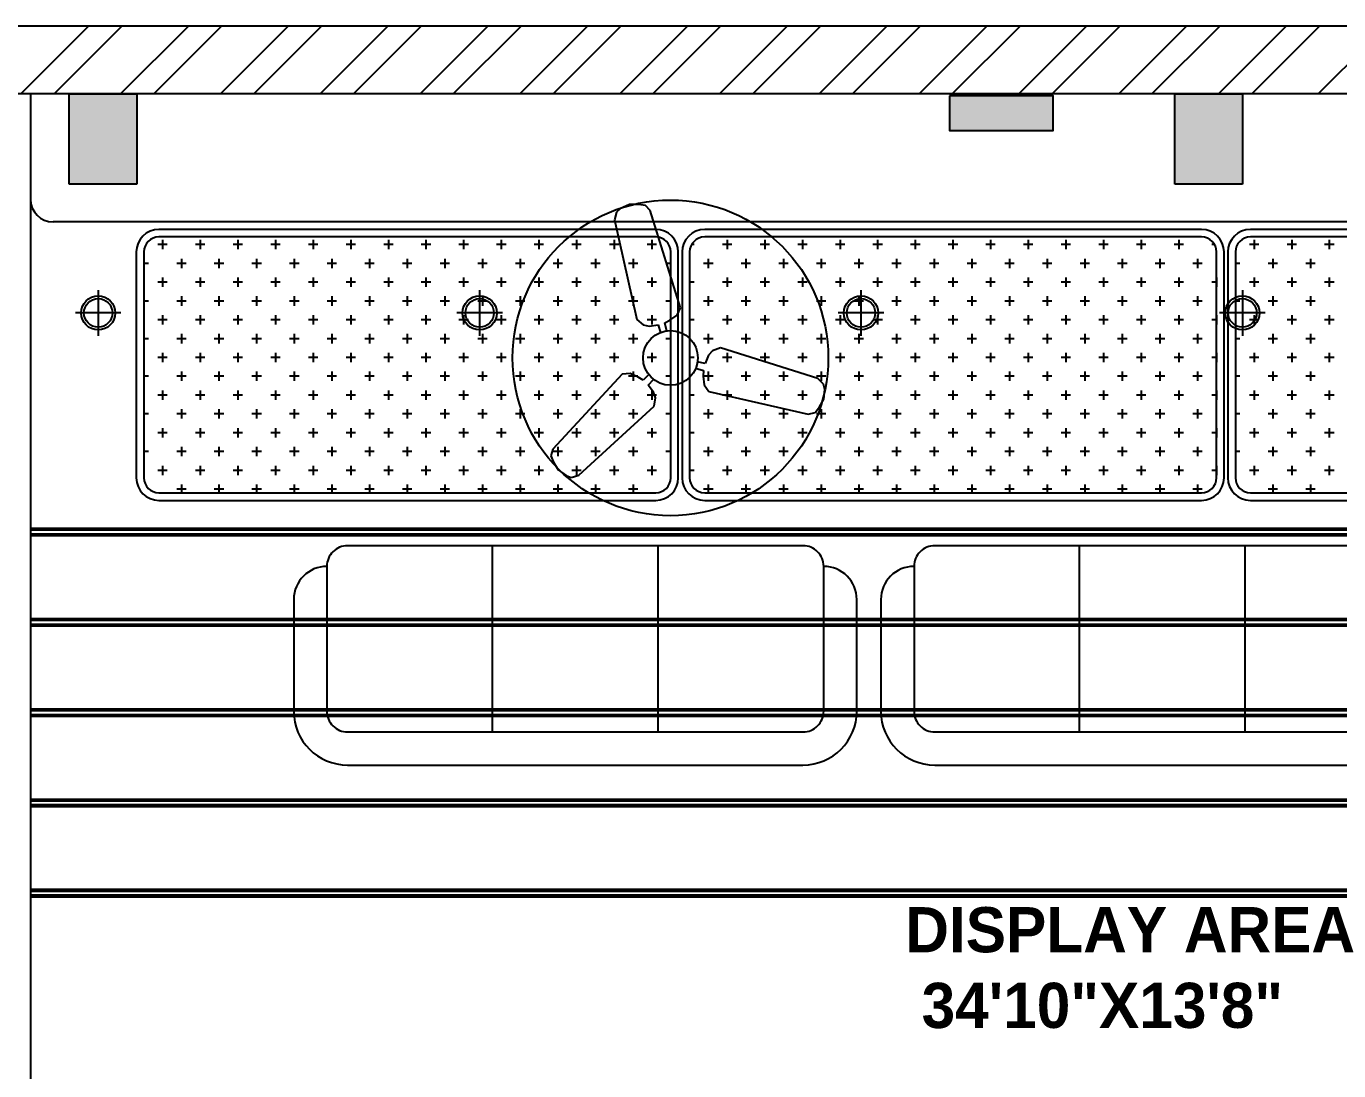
# Model space of a CAD drawing. Header units: inches. Extents: x 9636 to 21597, y -10243 to 557.
# Drawn here: x 14968.6 to 15143, y -108.6 to 30.2 of the extents above; entities that cross this region are included whole.
import ezdxf

# ---------------------------------------------------------------- set-up
doc = ezdxf.new("R2010")
doc.units = ezdxf.units.IN
doc.header["$MEASUREMENT"] = 0
doc.layers.add('IEL-HATCH-002', color=7, linetype='Continuous')
doc.layers.add('THIET-BI', color=21, linetype='Continuous')
doc.styles.add('MtXpl_Stylus_BT', font='')
doc.styles.get('MtXpl_Stylus_BT').set_extended_font_data('Stylus BT', bold=True)

# ---------------------------------------------------------------- blocks, each defined once
blk = doc.blocks.new('5ryh')
at = {"layer": 'IEL-HATCH-002', "true_color": 0x139b48, "transparency": 33554687}
h = blk.add_hatch(color=114, dxfattribs=at)
h.dxf.hatch_style = 1
h.paths.add_polyline_path([(6507.8, -1186.938), (6501.8, -1186.938), (6501.8, -1188.938), (6507.8, -1188.938)])
blk.add_lwpolyline([(6507.8, -1188.938), (6507.8, -1186.938), (6501.8, -1186.938), (6501.8, -1188.938)], close=True)
blk = doc.blocks.new('ger')
at = {"color": 5}
for p, q in [((6473.06, -970.68), (6473.07, -978.68)), ((6469.07, -974.68), (6477.07, -974.68))]:
    blk.add_line(p, q, dxfattribs=at)
for radius in [3, 2.5]:
    blk.add_circle((6473.07, -974.68), radius, dxfattribs=at)
blk = doc.blocks.new('A$C1C43440E')
at = {"layer": 'THIET-BI', "color": 18, "true_color": 0x000000}
for p, q in [((143.8, 581.1), (139.5, 564.2)), ((152.8, 589.3), (143.8, 581.1)), ((172.3, 598), (152.8, 589.3)), ((191.8, 598.2), (172.3, 598)), ((207, 596.1), (191.8, 598.2)), ((217.6, 585.2), (207, 596.1)), ((283.9, 371.8), (217.6, 585.2)), ((139.5, 564.2), (187.9, 346)), ((187.9, 346), (202.2, 334.1)), ((260.9, 344.5), (276.4, 355.5)), ((276.4, 355.5), (283.9, 371.8)), ((202.2, 334.1), (215.2, 331.5)), ((215.2, 331.5), (234.9, 334.1)), ((234.9, 334.1), (240, 316.6)), ((249.5, 338.4), (260.9, 344.5)), ((254.3, 320.4), (249.5, 338.4)), ((345.6, 267.6), (338, 249.3)), ((354.4, 277.5), (345.6, 267.6)), ((371.8, 284), (354.4, 277.5)), ((585, 216.8), (371.8, 284)), ((316.5, 239.3), (334.4, 234.5)), ((338, 249.3), (320.3, 253.6)), ((334.4, 234.5), (334, 221.5)), ((155.8, 226), (4.2, 61.9)), ((173.7, 227.6), (155.8, 226)), ((191, 219.7), (173.7, 227.6)), ((202, 212.9), (191, 219.7)), ((215.1, 226), (202, 212.9)), ((213, 202.4), (225.6, 215.5)), ((225.1, 186.7), (213, 202.4)), ((334, 221.5), (335.9, 202.6)), ((335.9, 202.6), (346.1, 188)), ((597.5, 204.6), (585, 216.8)), ((600.1, 192.8), (597.5, 204.6)), ((229.3, 174.1), (225.1, 186.7)), ((226.1, 155.7), (229.3, 174.1)), ((346.1, 188), (564.1, 138.7)), ((597.8, 171.5), (600.1, 192.8)), ((61.4, 4.7), (226.1, 155.7)), ((578.9, 142.4), (588.3, 154.5)), ((588.3, 154.5), (597.8, 171.5)), ((564.1, 138.7), (578.9, 142.4)), ((4.2, 61.9), (0, 47.2)), ((0, 47.2), (5.8, 33)), ((5.8, 33), (15.7, 16.3)), ((15.7, 16.3), (33.1, 3.7)), ((33.1, 3.7), (44.6, 0)), ((44.6, 0), (61.4, 4.7))]:
    blk.add_line(p, q, dxfattribs=at)
blk.add_circle((262, 261.9), 60, dxfattribs=at)
blk = doc.blocks.new('3r')
blk.add_circle((6568.27, -1060.41), 21)
at = {"layer": 'THIET-BI', "xscale": 0.06069589590044594, "yscale": 0.06069589590044594, "zscale": 0.06069589590044594}
blk.add_blockref('A$C1C43440E', (6552.37, -1076.31), dxfattribs=at)
blk = doc.blocks.new('shht')
at = {"layer": 'IEL-HATCH-002', "true_color": 0x636466, "transparency": 33554687}
h = blk.add_hatch(color=251, dxfattribs=at)
h.dxf.hatch_style = 1
h.paths.add_polyline_path([(14950.62, -2138.01), (14941.62, -2138.01), (14941.62, -2150.01), (14950.62, -2150.01)])
h = blk.add_hatch(color=251, dxfattribs=at)
h.dxf.hatch_style = 1
h.paths.add_polyline_path([(15097.5, -2138.01), (15088.5, -2138.01), (15088.5, -2150.01), (15097.5, -2150.01)])
h.paths.add_polyline_path([(15097.5, -2290.01), (15088.5, -2290.01), (15088.5, -2302.01), (15097.5, -2302.01)])
at = {"color": 251, "true_color": 0x636466}
for p, q in [((15442.5, -2129.01), (14831.5, -2129.01)), ((15433.5, -2138.01), (14840.5, -2138.01)), ((14936.5, -2138.01), (14936.5, -2152.01)), ((14941.62, -2150.01), (14941.62, -2138.01)), ((14941.62, -2138.01), (14950.62, -2138.01)), ((14950.62, -2138.01), (14950.62, -2150.01)), ((15088.5, -2150.01), (15088.5, -2138.01)), ((15088.5, -2138.01), (15097.5, -2138.01)), ((15097.5, -2138.01), (15097.5, -2150.01)), ((14950.62, -2150.01), (14941.62, -2150.01)), ((15097.5, -2150.01), (15088.5, -2150.01)), ((15255.5, -2155.01), (14939.5, -2155.01)), ((15019.56, -2156.01), (14953.56, -2156.01)), ((15092.06, -2156.01), (15026.06, -2156.01)), ((15164.56, -2156.01), (15098.56, -2156.01)), ((15019.56, -2157.01), (14953.56, -2157.01)), ((15092.06, -2157.01), (15026.06, -2157.01)), ((15164.56, -2157.01), (15098.56, -2157.01)), ((14950.56, -2159.01), (14950.56, -2189.01)), ((14951.56, -2159.01), (14951.56, -2189.01)), ((15021.56, -2189.01), (15021.56, -2159.01)), ((15022.56, -2189.01), (15022.56, -2159.01)), ((15023.06, -2159.01), (15023.06, -2189.01)), ((15024.06, -2159.01), (15024.06, -2189.01)), ((15094.06, -2189.01), (15094.06, -2159.01)), ((15095.06, -2189.01), (15095.06, -2159.01)), ((15095.56, -2159.01), (15095.56, -2189.01)), ((15096.56, -2159.01), (15096.56, -2189.01)), ((14953.56, -2191.01), (15019.56, -2191.01)), ((15026.06, -2191.01), (15092.06, -2191.01)), ((15098.56, -2191.01), (15164.56, -2191.01)), ((14953.56, -2192.01), (15019.56, -2192.01)), ((15026.06, -2192.01), (15092.06, -2192.01)), ((15098.56, -2192.01), (15164.56, -2192.01)), ((14997.87, -2222.78), (14997.87, -2198.03)), ((15019.87, -2222.78), (15019.87, -2198.03)), ((15075.87, -2222.78), (15075.87, -2198.03)), ((15097.87, -2222.78), (15097.87, -2198.03)), ((14971.47, -2205.18), (14971.47, -2220.03)), ((15046.27, -2220.03), (15046.27, -2205.18)), ((15049.47, -2205.18), (15049.47, -2220.03)), ((14978.62, -2227.18), (15039.12, -2227.18)), ((15056.62, -2227.18), (15117.12, -2227.18))]:
    blk.add_line(p, q, dxfattribs=at)
for points in [[(15039.12, -2198.03), (14978.62, -2198.03, 0.414214), (14975.87, -2200.78), (14975.87, -2220.03, 0.414214), (14978.62, -2222.78), (15039.12, -2222.78, 0.414214), (15041.87, -2220.03), (15041.87, -2200.78, 0.414214)], [(15117.12, -2198.03), (15056.62, -2198.03, 0.414214), (15053.87, -2200.78), (15053.87, -2220.03, 0.414214), (15056.62, -2222.78), (15117.12, -2222.78, 0.414214), (15119.87, -2220.03), (15119.87, -2200.78, 0.414214)]]:
    blk.add_lwpolyline(points, format="xyb", close=True, dxfattribs=at)
for centre, radius, start, end in [((14939.5, -2152.01), 3, 180, 270), ((14953.56, -2159.01), 3, 90, 180), ((15019.56, -2159.01), 3, 0, 90), ((15026.06, -2159.01), 3, 90, 180), ((15092.06, -2159.01), 3, 0, 90), ((15098.56, -2159.01), 3, 90, 180), ((14953.56, -2159.01), 2, 90, 180), ((15019.56, -2159.01), 2, 0, 90), ((15026.06, -2159.01), 2, 90, 180), ((15092.06, -2159.01), 2, 0, 90), ((15098.56, -2159.01), 2, 90, 180), ((14953.56, -2189.01), 3, 180, 270), ((14953.56, -2189.01), 2, 180, 270), ((15019.56, -2189.01), 3, 270, 0), ((15019.56, -2189.01), 2, 270, 0), ((15026.06, -2189.01), 3, 180, 270), ((15026.06, -2189.01), 2, 180, 270), ((15092.06, -2189.01), 3, 270, 0), ((15092.06, -2189.01), 2, 270, 0), ((15098.56, -2189.01), 3, 180, 270), ((15098.56, -2189.01), 2, 180, 270), ((14975.87, -2205.18), 4.4, 90, 180), ((15041.87, -2205.18), 4.4, 0, 90), ((15053.87, -2205.18), 4.4, 90, 180), ((14978.62, -2220.03), 7.15, 180, 270), ((15039.12, -2220.03), 7.15, 270, 0), ((15056.62, -2220.03), 7.15, 180, 270)]:
    blk.add_arc(centre, radius, start, end, dxfattribs=at)
at = {"layer": 'IEL-HATCH-002', "color": 251, "linetype": 'Continuous', "true_color": 0x636466, "transparency": 33554687}
for p, q in [((14935.22, -2138.01), (14944.22, -2129.01)), ((14939.64, -2138.01), (14948.64, -2129.01)), ((14948.47, -2138.01), (14957.47, -2129.01)), ((14952.89, -2138.01), (14961.89, -2129.01)), ((14961.73, -2138.01), (14970.73, -2129.01)), ((14966.15, -2138.01), (14975.15, -2129.01)), ((14974.99, -2138.01), (14983.99, -2129.01)), ((14979.41, -2138.01), (14988.41, -2129.01)), ((14988.25, -2138.01), (14997.25, -2129.01)), ((14992.67, -2138.01), (15001.67, -2129.01)), ((15001.51, -2138.01), (15010.51, -2129.01)), ((15005.93, -2138.01), (15014.93, -2129.01)), ((15014.77, -2138.01), (15023.77, -2129.01)), ((15019.18, -2138.01), (15028.18, -2129.01)), ((15028.02, -2138.01), (15037.02, -2129.01)), ((15032.44, -2138.01), (15041.44, -2129.01)), ((15041.28, -2138.01), (15050.28, -2129.01)), ((15045.7, -2138.01), (15054.7, -2129.01)), ((15054.54, -2138.01), (15063.54, -2129.01)), ((15058.96, -2138.01), (15067.96, -2129.01)), ((15067.8, -2138.01), (15076.8, -2129.01)), ((15072.22, -2138.01), (15081.22, -2129.01)), ((15081.06, -2138.01), (15090.06, -2129.01)), ((15085.48, -2138.01), (15094.48, -2129.01)), ((15094.31, -2138.01), (15103.31, -2129.01)), ((15098.73, -2138.01), (15107.73, -2129.01)), ((15107.57, -2138.01), (15116.57, -2129.01)), ((14954.67, -2158.03), (14953.42, -2158.03)), ((14954.04, -2157.4), (14954.04, -2158.65)), ((14959.67, -2158.03), (14958.42, -2158.03)), ((14959.04, -2157.4), (14959.04, -2158.65)), ((14964.67, -2158.03), (14963.42, -2158.03)), ((14964.04, -2157.4), (14964.04, -2158.65)), ((14969.67, -2158.03), (14968.42, -2158.03)), ((14969.04, -2157.4), (14969.04, -2158.65)), ((14974.67, -2158.03), (14973.42, -2158.03)), ((14974.04, -2157.4), (14974.04, -2158.65)), ((14979.67, -2158.03), (14978.42, -2158.03)), ((14979.04, -2157.4), (14979.04, -2158.65)), ((14984.67, -2158.03), (14983.42, -2158.03)), ((14984.04, -2157.4), (14984.04, -2158.65)), ((14989.67, -2158.03), (14988.42, -2158.03)), ((14989.04, -2157.4), (14989.04, -2158.65)), ((14994.67, -2158.03), (14993.42, -2158.03)), ((14994.04, -2157.4), (14994.04, -2158.65)), ((14999.67, -2158.03), (14998.42, -2158.03)), ((14999.04, -2157.4), (14999.04, -2158.65)), ((15004.67, -2158.03), (15003.42, -2158.03)), ((15004.04, -2157.4), (15004.04, -2158.65)), ((15009.67, -2158.03), (15008.42, -2158.03)), ((15009.04, -2157.4), (15009.04, -2158.65)), ((15014.67, -2158.03), (15013.42, -2158.03)), ((15014.04, -2157.4), (15014.04, -2158.65)), ((15019.67, -2158.03), (15018.42, -2158.03)), ((15019.04, -2157.4), (15019.04, -2158.65)), ((15024.67, -2158.03), (15024.32, -2158.03)), ((15029.67, -2158.03), (15028.42, -2158.03)), ((15029.04, -2157.4), (15029.04, -2158.65)), ((15034.67, -2158.03), (15033.42, -2158.03)), ((15034.04, -2157.4), (15034.04, -2158.65)), ((15039.67, -2158.03), (15038.42, -2158.03)), ((15039.04, -2157.4), (15039.04, -2158.65)), ((15044.67, -2158.03), (15043.42, -2158.03)), ((15044.04, -2157.4), (15044.04, -2158.65)), ((15049.67, -2158.03), (15048.42, -2158.03)), ((15049.04, -2157.4), (15049.04, -2158.65)), ((15054.67, -2158.03), (15053.42, -2158.03)), ((15054.04, -2157.4), (15054.04, -2158.65)), ((15059.67, -2158.03), (15058.42, -2158.03)), ((15059.04, -2157.4), (15059.04, -2158.65)), ((15064.67, -2158.03), (15063.42, -2158.03)), ((15064.04, -2157.4), (15064.04, -2158.65)), ((15069.67, -2158.03), (15068.42, -2158.03)), ((15069.04, -2157.4), (15069.04, -2158.65)), ((15074.67, -2158.03), (15073.42, -2158.03)), ((15074.04, -2157.4), (15074.04, -2158.65)), ((15079.67, -2158.03), (15078.42, -2158.03)), ((15079.04, -2157.4), (15079.04, -2158.65)), ((15084.67, -2158.03), (15083.42, -2158.03)), ((15084.04, -2157.4), (15084.04, -2158.65)), ((15089.67, -2158.03), (15088.42, -2158.03)), ((15089.04, -2157.4), (15089.04, -2158.65)), ((15093.8, -2158.03), (15093.42, -2158.03)), ((15099.67, -2158.03), (15098.42, -2158.03)), ((15099.04, -2157.4), (15099.04, -2158.65)), ((15104.67, -2158.03), (15103.42, -2158.03)), ((15104.04, -2157.4), (15104.04, -2158.65)), ((15109.67, -2158.03), (15108.42, -2158.03)), ((15109.04, -2157.4), (15109.04, -2158.65)), ((14956.54, -2159.9), (14956.54, -2161.15)), ((14961.54, -2159.9), (14961.54, -2161.15)), ((14966.54, -2159.9), (14966.54, -2161.15)), ((14971.54, -2159.9), (14971.54, -2161.15)), ((14976.54, -2159.9), (14976.54, -2161.15)), ((14981.54, -2159.9), (14981.54, -2161.15)), ((14986.54, -2159.9), (14986.54, -2161.15)), ((14991.54, -2159.9), (14991.54, -2161.15)), ((14996.54, -2159.9), (14996.54, -2161.15)), ((15001.54, -2159.9), (15001.54, -2161.15)), ((15006.54, -2159.9), (15006.54, -2161.15)), ((15011.54, -2159.9), (15011.54, -2161.15)), ((15016.54, -2159.9), (15016.54, -2161.15)), ((15021.54, -2159.9), (15021.54, -2161.15)), ((15026.54, -2159.9), (15026.54, -2161.15)), ((15031.54, -2159.9), (15031.54, -2161.15)), ((15036.54, -2159.9), (15036.54, -2161.15)), ((15041.54, -2159.9), (15041.54, -2161.15)), ((15046.54, -2159.9), (15046.54, -2161.15)), ((15051.54, -2159.9), (15051.54, -2161.15)), ((15056.54, -2159.9), (15056.54, -2161.15)), ((15061.54, -2159.9), (15061.54, -2161.15)), ((15066.54, -2159.9), (15066.54, -2161.15)), ((15071.54, -2159.9), (15071.54, -2161.15)), ((15076.54, -2159.9), (15076.54, -2161.15)), ((15081.54, -2159.9), (15081.54, -2161.15)), ((15086.54, -2159.9), (15086.54, -2161.15)), ((15091.54, -2159.9), (15091.54, -2161.15)), ((15101.54, -2159.9), (15101.54, -2161.15)), ((15106.54, -2159.9), (15106.54, -2161.15)), ((14952.17, -2160.53), (14951.56, -2160.53)), ((14957.17, -2160.53), (14955.92, -2160.53)), ((14962.17, -2160.53), (14960.92, -2160.53)), ((14967.17, -2160.53), (14965.92, -2160.53)), ((14972.17, -2160.53), (14970.92, -2160.53)), ((14977.17, -2160.53), (14975.92, -2160.53)), ((14982.17, -2160.53), (14980.92, -2160.53)), ((14987.17, -2160.53), (14985.92, -2160.53)), ((14992.17, -2160.53), (14990.92, -2160.53)), ((14997.17, -2160.53), (14995.92, -2160.53)), ((15002.17, -2160.53), (15000.92, -2160.53)), ((15007.17, -2160.53), (15005.92, -2160.53)), ((15012.17, -2160.53), (15010.92, -2160.53)), ((15017.17, -2160.53), (15015.92, -2160.53)), ((15021.56, -2160.53), (15020.92, -2160.53)), ((15027.17, -2160.53), (15025.92, -2160.53)), ((15032.17, -2160.53), (15030.92, -2160.53)), ((15037.17, -2160.53), (15035.92, -2160.53)), ((15042.17, -2160.53), (15040.92, -2160.53)), ((15047.17, -2160.53), (15045.92, -2160.53)), ((15052.17, -2160.53), (15050.92, -2160.53)), ((15057.17, -2160.53), (15055.92, -2160.53)), ((15062.17, -2160.53), (15060.92, -2160.53)), ((15067.17, -2160.53), (15065.92, -2160.53)), ((15072.17, -2160.53), (15070.92, -2160.53)), ((15077.17, -2160.53), (15075.92, -2160.53)), ((15082.17, -2160.53), (15080.92, -2160.53)), ((15087.17, -2160.53), (15085.92, -2160.53)), ((15092.17, -2160.53), (15090.92, -2160.53)), ((15097.17, -2160.53), (15096.56, -2160.53)), ((15102.17, -2160.53), (15100.92, -2160.53)), ((15107.17, -2160.53), (15105.92, -2160.53)), ((14954.67, -2163.03), (14953.42, -2163.03)), ((14954.04, -2162.4), (14954.04, -2163.65)), ((14959.67, -2163.03), (14958.42, -2163.03)), ((14959.04, -2162.4), (14959.04, -2163.65)), ((14964.67, -2163.03), (14963.42, -2163.03)), ((14964.04, -2162.4), (14964.04, -2163.65)), ((14969.67, -2163.03), (14968.42, -2163.03)), ((14969.04, -2162.4), (14969.04, -2163.65)), ((14974.67, -2163.03), (14973.42, -2163.03)), ((14974.04, -2162.4), (14974.04, -2163.65)), ((14979.67, -2163.03), (14978.42, -2163.03)), ((14979.04, -2162.4), (14979.04, -2163.65)), ((14984.67, -2163.03), (14983.42, -2163.03)), ((14984.04, -2162.4), (14984.04, -2163.65)), ((14989.67, -2163.03), (14988.42, -2163.03)), ((14989.04, -2162.4), (14989.04, -2163.65)), ((14994.67, -2163.03), (14993.42, -2163.03)), ((14994.04, -2162.4), (14994.04, -2163.65)), ((14999.67, -2163.03), (14998.42, -2163.03)), ((14999.04, -2162.4), (14999.04, -2163.65)), ((15004.67, -2163.03), (15003.42, -2163.03)), ((15004.04, -2162.4), (15004.04, -2163.65)), ((15009.67, -2163.03), (15008.42, -2163.03)), ((15009.04, -2162.4), (15009.04, -2163.65)), ((15014.67, -2163.03), (15013.42, -2163.03)), ((15014.04, -2162.4), (15014.04, -2163.65)), ((15019.67, -2163.03), (15018.42, -2163.03)), ((15019.04, -2162.4), (15019.04, -2163.65)), ((15024.67, -2163.03), (15024.06, -2163.03)), ((15029.67, -2163.03), (15028.42, -2163.03)), ((15029.04, -2162.4), (15029.04, -2163.65)), ((15034.67, -2163.03), (15033.42, -2163.03)), ((15034.04, -2162.4), (15034.04, -2163.65)), ((15039.67, -2163.03), (15038.42, -2163.03)), ((15039.04, -2162.4), (15039.04, -2163.65)), ((15044.67, -2163.03), (15043.42, -2163.03)), ((15044.04, -2162.4), (15044.04, -2163.65)), ((15049.67, -2163.03), (15048.42, -2163.03)), ((15049.04, -2162.4), (15049.04, -2163.65)), ((15054.67, -2163.03), (15053.42, -2163.03)), ((15054.04, -2162.4), (15054.04, -2163.65)), ((15059.67, -2163.03), (15058.42, -2163.03)), ((15059.04, -2162.4), (15059.04, -2163.65)), ((15064.67, -2163.03), (15063.42, -2163.03)), ((15064.04, -2162.4), (15064.04, -2163.65)), ((15069.67, -2163.03), (15068.42, -2163.03)), ((15069.04, -2162.4), (15069.04, -2163.65)), ((15074.67, -2163.03), (15073.42, -2163.03)), ((15074.04, -2162.4), (15074.04, -2163.65)), ((15079.67, -2163.03), (15078.42, -2163.03)), ((15079.04, -2162.4), (15079.04, -2163.65)), ((15084.67, -2163.03), (15083.42, -2163.03)), ((15084.04, -2162.4), (15084.04, -2163.65)), ((15089.67, -2163.03), (15088.42, -2163.03)), ((15089.04, -2162.4), (15089.04, -2163.65)), ((15094.06, -2163.03), (15093.42, -2163.03)), ((15094.04, -2162.4), (15094.04, -2163.65)), ((15099.67, -2163.03), (15098.42, -2163.03)), ((15099.04, -2162.4), (15099.04, -2163.65)), ((15104.67, -2163.03), (15103.42, -2163.03)), ((15104.04, -2162.4), (15104.04, -2163.65)), ((15109.67, -2163.03), (15108.42, -2163.03)), ((15109.04, -2162.4), (15109.04, -2163.65)), ((14956.54, -2164.9), (14956.54, -2166.15)), ((14961.54, -2164.9), (14961.54, -2166.15)), ((14966.54, -2164.9), (14966.54, -2166.15)), ((14971.54, -2164.9), (14971.54, -2166.15)), ((14976.54, -2164.9), (14976.54, -2166.15)), ((14981.54, -2164.9), (14981.54, -2166.15)), ((14986.54, -2164.9), (14986.54, -2166.15)), ((14991.54, -2164.9), (14991.54, -2166.15)), ((14996.54, -2164.9), (14996.54, -2166.15)), ((15001.54, -2164.9), (15001.54, -2166.15)), ((15006.54, -2164.9), (15006.54, -2166.15)), ((15011.54, -2164.9), (15011.54, -2166.15)), ((15016.54, -2164.9), (15016.54, -2166.15)), ((15021.54, -2164.9), (15021.54, -2166.15)), ((15026.54, -2164.9), (15026.54, -2166.15)), ((15031.54, -2164.9), (15031.54, -2166.15)), ((15036.54, -2164.9), (15036.54, -2166.15)), ((15041.54, -2164.9), (15041.54, -2166.15)), ((15046.54, -2164.9), (15046.54, -2166.15)), ((15051.54, -2164.9), (15051.54, -2166.15)), ((15056.54, -2164.9), (15056.54, -2166.15)), ((15061.54, -2164.9), (15061.54, -2166.15)), ((15066.54, -2164.9), (15066.54, -2166.15)), ((15071.54, -2164.9), (15071.54, -2166.15)), ((15076.54, -2164.9), (15076.54, -2166.15)), ((15081.54, -2164.9), (15081.54, -2166.15)), ((15086.54, -2164.9), (15086.54, -2166.15)), ((15091.54, -2164.9), (15091.54, -2166.15)), ((15101.54, -2164.9), (15101.54, -2166.15)), ((15106.54, -2164.9), (15106.54, -2166.15)), ((14952.17, -2165.53), (14951.56, -2165.53)), ((14957.17, -2165.53), (14955.92, -2165.53)), ((14962.17, -2165.53), (14960.92, -2165.53)), ((14967.17, -2165.53), (14965.92, -2165.53)), ((14972.17, -2165.53), (14970.92, -2165.53)), ((14977.17, -2165.53), (14975.92, -2165.53)), ((14982.17, -2165.53), (14980.92, -2165.53)), ((14987.17, -2165.53), (14985.92, -2165.53)), ((14992.17, -2165.53), (14990.92, -2165.53)), ((14997.17, -2165.53), (14995.92, -2165.53)), ((15002.17, -2165.53), (15000.92, -2165.53)), ((15007.17, -2165.53), (15005.92, -2165.53)), ((15012.17, -2165.53), (15010.92, -2165.53)), ((15017.17, -2165.53), (15015.92, -2165.53)), ((15021.56, -2165.53), (15020.92, -2165.53)), ((15027.17, -2165.53), (15025.92, -2165.53)), ((15032.17, -2165.53), (15030.92, -2165.53)), ((15037.17, -2165.53), (15035.92, -2165.53)), ((15042.17, -2165.53), (15040.92, -2165.53)), ((15047.17, -2165.53), (15045.92, -2165.53)), ((15052.17, -2165.53), (15050.92, -2165.53)), ((15057.17, -2165.53), (15055.92, -2165.53)), ((15062.17, -2165.53), (15060.92, -2165.53)), ((15067.17, -2165.53), (15065.92, -2165.53)), ((15072.17, -2165.53), (15070.92, -2165.53)), ((15077.17, -2165.53), (15075.92, -2165.53)), ((15082.17, -2165.53), (15080.92, -2165.53)), ((15087.17, -2165.53), (15085.92, -2165.53)), ((15092.17, -2165.53), (15090.92, -2165.53)), ((15097.17, -2165.53), (15096.56, -2165.53)), ((15102.17, -2165.53), (15100.92, -2165.53)), ((15107.17, -2165.53), (15105.92, -2165.53)), ((14954.67, -2168.03), (14953.42, -2168.03)), ((14954.04, -2167.4), (14954.04, -2168.65)), ((14959.67, -2168.03), (14958.42, -2168.03)), ((14959.04, -2167.4), (14959.04, -2168.65)), ((14964.67, -2168.03), (14963.42, -2168.03)), ((14964.04, -2167.4), (14964.04, -2168.65)), ((14969.67, -2168.03), (14968.42, -2168.03)), ((14969.04, -2167.4), (14969.04, -2168.65)), ((14974.67, -2168.03), (14973.42, -2168.03)), ((14974.04, -2167.4), (14974.04, -2168.65)), ((14979.67, -2168.03), (14978.42, -2168.03)), ((14979.04, -2167.4), (14979.04, -2168.65)), ((14984.67, -2168.03), (14983.42, -2168.03)), ((14984.04, -2167.4), (14984.04, -2168.65)), ((14989.67, -2168.03), (14988.42, -2168.03)), ((14989.04, -2167.4), (14989.04, -2168.65)), ((14994.67, -2168.03), (14993.42, -2168.03)), ((14994.04, -2167.4), (14994.04, -2168.65)), ((14999.67, -2168.03), (14998.42, -2168.03)), ((14999.04, -2167.4), (14999.04, -2168.65)), ((15004.67, -2168.03), (15003.42, -2168.03)), ((15004.04, -2167.4), (15004.04, -2168.65)), ((15009.67, -2168.03), (15008.42, -2168.03)), ((15009.04, -2167.4), (15009.04, -2168.65)), ((15014.67, -2168.03), (15013.42, -2168.03)), ((15014.04, -2167.4), (15014.04, -2168.65)), ((15019.67, -2168.03), (15018.42, -2168.03)), ((15019.04, -2167.4), (15019.04, -2168.65)), ((15024.67, -2168.03), (15024.06, -2168.03)), ((15029.67, -2168.03), (15028.42, -2168.03)), ((15029.04, -2167.4), (15029.04, -2168.65)), ((15034.67, -2168.03), (15033.42, -2168.03)), ((15034.04, -2167.4), (15034.04, -2168.65)), ((15039.67, -2168.03), (15038.42, -2168.03)), ((15039.04, -2167.4), (15039.04, -2168.65)), ((15044.67, -2168.03), (15043.42, -2168.03)), ((15044.04, -2167.4), (15044.04, -2168.65)), ((15049.67, -2168.03), (15048.42, -2168.03)), ((15049.04, -2167.4), (15049.04, -2168.65)), ((15054.67, -2168.03), (15053.42, -2168.03)), ((15054.04, -2167.4), (15054.04, -2168.65)), ((15059.67, -2168.03), (15058.42, -2168.03)), ((15059.04, -2167.4), (15059.04, -2168.65)), ((15064.67, -2168.03), (15063.42, -2168.03)), ((15064.04, -2167.4), (15064.04, -2168.65)), ((15069.67, -2168.03), (15068.42, -2168.03)), ((15069.04, -2167.4), (15069.04, -2168.65)), ((15074.67, -2168.03), (15073.42, -2168.03)), ((15074.04, -2167.4), (15074.04, -2168.65)), ((15079.67, -2168.03), (15078.42, -2168.03)), ((15079.04, -2167.4), (15079.04, -2168.65)), ((15084.67, -2168.03), (15083.42, -2168.03)), ((15084.04, -2167.4), (15084.04, -2168.65)), ((15089.67, -2168.03), (15088.42, -2168.03)), ((15089.04, -2167.4), (15089.04, -2168.65)), ((15094.06, -2168.03), (15093.42, -2168.03)), ((15094.04, -2167.4), (15094.04, -2168.65)), ((15099.67, -2168.03), (15098.42, -2168.03)), ((15099.04, -2167.4), (15099.04, -2168.65)), ((15104.67, -2168.03), (15103.42, -2168.03)), ((15104.04, -2167.4), (15104.04, -2168.65)), ((15109.67, -2168.03), (15108.42, -2168.03)), ((15109.04, -2167.4), (15109.04, -2168.65)), ((14952.17, -2170.53), (14951.56, -2170.53)), ((14957.17, -2170.53), (14955.92, -2170.53)), ((14956.54, -2169.9), (14956.54, -2171.15)), ((14962.17, -2170.53), (14960.92, -2170.53)), ((14961.54, -2169.9), (14961.54, -2171.15)), ((14967.17, -2170.53), (14965.92, -2170.53)), ((14966.54, -2169.9), (14966.54, -2171.15)), ((14972.17, -2170.53), (14970.92, -2170.53)), ((14971.54, -2169.9), (14971.54, -2171.15)), ((14977.17, -2170.53), (14975.92, -2170.53)), ((14976.54, -2169.9), (14976.54, -2171.15)), ((14982.17, -2170.53), (14980.92, -2170.53)), ((14981.54, -2169.9), (14981.54, -2171.15)), ((14987.17, -2170.53), (14985.92, -2170.53)), ((14986.54, -2169.9), (14986.54, -2171.15)), ((14992.17, -2170.53), (14990.92, -2170.53)), ((14991.54, -2169.9), (14991.54, -2171.15)), ((14997.17, -2170.53), (14995.92, -2170.53)), ((14996.54, -2169.9), (14996.54, -2171.15)), ((15002.17, -2170.53), (15000.92, -2170.53)), ((15001.54, -2169.9), (15001.54, -2171.15)), ((15007.17, -2170.53), (15005.92, -2170.53)), ((15006.54, -2169.9), (15006.54, -2171.15)), ((15012.17, -2170.53), (15010.92, -2170.53)), ((15011.54, -2169.9), (15011.54, -2171.15)), ((15017.17, -2170.53), (15015.92, -2170.53)), ((15016.54, -2169.9), (15016.54, -2171.15)), ((15021.56, -2170.53), (15020.92, -2170.53)), ((15021.54, -2169.9), (15021.54, -2171.15)), ((15027.17, -2170.53), (15025.92, -2170.53)), ((15026.54, -2169.9), (15026.54, -2171.15)), ((15032.17, -2170.53), (15030.92, -2170.53)), ((15031.54, -2169.9), (15031.54, -2171.15)), ((15037.17, -2170.53), (15035.92, -2170.53)), ((15036.54, -2169.9), (15036.54, -2171.15)), ((15042.17, -2170.53), (15040.92, -2170.53)), ((15041.54, -2169.9), (15041.54, -2171.15)), ((15047.17, -2170.53), (15045.92, -2170.53)), ((15046.54, -2169.9), (15046.54, -2171.15)), ((15052.17, -2170.53), (15050.92, -2170.53)), ((15051.54, -2169.9), (15051.54, -2171.15)), ((15057.17, -2170.53), (15055.92, -2170.53)), ((15056.54, -2169.9), (15056.54, -2171.15)), ((15062.17, -2170.53), (15060.92, -2170.53)), ((15061.54, -2169.9), (15061.54, -2171.15)), ((15067.17, -2170.53), (15065.92, -2170.53)), ((15066.54, -2169.9), (15066.54, -2171.15)), ((15072.17, -2170.53), (15070.92, -2170.53)), ((15071.54, -2169.9), (15071.54, -2171.15)), ((15077.17, -2170.53), (15075.92, -2170.53)), ((15076.54, -2169.9), (15076.54, -2171.15)), ((15082.17, -2170.53), (15080.92, -2170.53)), ((15081.54, -2169.9), (15081.54, -2171.15)), ((15087.17, -2170.53), (15085.92, -2170.53)), ((15086.54, -2169.9), (15086.54, -2171.15)), ((15092.17, -2170.53), (15090.92, -2170.53)), ((15091.54, -2169.9), (15091.54, -2171.15)), ((15097.17, -2170.53), (15096.56, -2170.53)), ((15102.17, -2170.53), (15100.92, -2170.53)), ((15101.54, -2169.9), (15101.54, -2171.15)), ((15107.17, -2170.53), (15105.92, -2170.53)), ((15106.54, -2169.9), (15106.54, -2171.15)), ((14954.04, -2172.4), (14954.04, -2173.65)), ((14959.04, -2172.4), (14959.04, -2173.65)), ((14964.04, -2172.4), (14964.04, -2173.65)), ((14969.04, -2172.4), (14969.04, -2173.65)), ((14974.04, -2172.4), (14974.04, -2173.65)), ((14979.04, -2172.4), (14979.04, -2173.65)), ((14984.04, -2172.4), (14984.04, -2173.65)), ((14989.04, -2172.4), (14989.04, -2173.65)), ((14994.04, -2172.4), (14994.04, -2173.65)), ((14999.04, -2172.4), (14999.04, -2173.65)), ((15004.04, -2172.4), (15004.04, -2173.65)), ((15009.04, -2172.4), (15009.04, -2173.65)), ((15014.04, -2172.4), (15014.04, -2173.65)), ((15019.04, -2172.4), (15019.04, -2173.65)), ((15029.04, -2172.4), (15029.04, -2173.65)), ((15034.04, -2172.4), (15034.04, -2173.65)), ((15039.04, -2172.4), (15039.04, -2173.65)), ((15044.04, -2172.4), (15044.04, -2173.65)), ((15049.04, -2172.4), (15049.04, -2173.65)), ((15054.04, -2172.4), (15054.04, -2173.65)), ((15059.04, -2172.4), (15059.04, -2173.65)), ((15064.04, -2172.4), (15064.04, -2173.65)), ((15069.04, -2172.4), (15069.04, -2173.65)), ((15074.04, -2172.4), (15074.04, -2173.65)), ((15079.04, -2172.4), (15079.04, -2173.65)), ((15084.04, -2172.4), (15084.04, -2173.65)), ((15089.04, -2172.4), (15089.04, -2173.65)), ((15094.04, -2172.4), (15094.04, -2173.65)), ((15099.04, -2172.4), (15099.04, -2173.65)), ((15104.04, -2172.4), (15104.04, -2173.65)), ((15109.04, -2172.4), (15109.04, -2173.65)), ((14954.67, -2173.03), (14953.42, -2173.03)), ((14959.67, -2173.03), (14958.42, -2173.03)), ((14964.67, -2173.03), (14963.42, -2173.03)), ((14969.67, -2173.03), (14968.42, -2173.03)), ((14974.67, -2173.03), (14973.42, -2173.03)), ((14979.67, -2173.03), (14978.42, -2173.03)), ((14984.67, -2173.03), (14983.42, -2173.03)), ((14989.67, -2173.03), (14988.42, -2173.03)), ((14994.67, -2173.03), (14993.42, -2173.03)), ((14999.67, -2173.03), (14998.42, -2173.03)), ((15004.67, -2173.03), (15003.42, -2173.03)), ((15009.67, -2173.03), (15008.42, -2173.03)), ((15014.67, -2173.03), (15013.42, -2173.03)), ((15019.67, -2173.03), (15018.42, -2173.03)), ((15024.67, -2173.03), (15024.06, -2173.03)), ((15029.67, -2173.03), (15028.42, -2173.03)), ((15034.67, -2173.03), (15033.42, -2173.03)), ((15039.67, -2173.03), (15038.42, -2173.03)), ((15044.67, -2173.03), (15043.42, -2173.03)), ((15049.67, -2173.03), (15048.42, -2173.03)), ((15054.67, -2173.03), (15053.42, -2173.03)), ((15059.67, -2173.03), (15058.42, -2173.03)), ((15064.67, -2173.03), (15063.42, -2173.03)), ((15069.67, -2173.03), (15068.42, -2173.03)), ((15074.67, -2173.03), (15073.42, -2173.03)), ((15079.67, -2173.03), (15078.42, -2173.03)), ((15084.67, -2173.03), (15083.42, -2173.03)), ((15089.67, -2173.03), (15088.42, -2173.03)), ((15094.06, -2173.03), (15093.42, -2173.03)), ((15099.67, -2173.03), (15098.42, -2173.03)), ((15104.67, -2173.03), (15103.42, -2173.03)), ((15109.67, -2173.03), (15108.42, -2173.03)), ((14952.17, -2175.53), (14951.56, -2175.53)), ((14957.17, -2175.53), (14955.92, -2175.53)), ((14956.54, -2174.9), (14956.54, -2176.15)), ((14962.17, -2175.53), (14960.92, -2175.53)), ((14961.54, -2174.9), (14961.54, -2176.15)), ((14967.17, -2175.53), (14965.92, -2175.53)), ((14966.54, -2174.9), (14966.54, -2176.15)), ((14972.17, -2175.53), (14970.92, -2175.53)), ((14971.54, -2174.9), (14971.54, -2176.15)), ((14977.17, -2175.53), (14975.92, -2175.53)), ((14976.54, -2174.9), (14976.54, -2176.15)), ((14982.17, -2175.53), (14980.92, -2175.53)), ((14981.54, -2174.9), (14981.54, -2176.15)), ((14987.17, -2175.53), (14985.92, -2175.53)), ((14986.54, -2174.9), (14986.54, -2176.15)), ((14992.17, -2175.53), (14990.92, -2175.53)), ((14991.54, -2174.9), (14991.54, -2176.15)), ((14997.17, -2175.53), (14995.92, -2175.53)), ((14996.54, -2174.9), (14996.54, -2176.15)), ((15002.17, -2175.53), (15000.92, -2175.53)), ((15001.54, -2174.9), (15001.54, -2176.15)), ((15007.17, -2175.53), (15005.92, -2175.53)), ((15006.54, -2174.9), (15006.54, -2176.15)), ((15012.17, -2175.53), (15010.92, -2175.53)), ((15011.54, -2174.9), (15011.54, -2176.15)), ((15017.17, -2175.53), (15015.92, -2175.53)), ((15016.54, -2174.9), (15016.54, -2176.15)), ((15021.56, -2175.53), (15020.92, -2175.53)), ((15021.54, -2174.9), (15021.54, -2176.15)), ((15027.17, -2175.53), (15025.92, -2175.53)), ((15026.54, -2174.9), (15026.54, -2176.15)), ((15032.17, -2175.53), (15030.92, -2175.53)), ((15031.54, -2174.9), (15031.54, -2176.15)), ((15037.17, -2175.53), (15035.92, -2175.53)), ((15036.54, -2174.9), (15036.54, -2176.15)), ((15042.17, -2175.53), (15040.92, -2175.53)), ((15041.54, -2174.9), (15041.54, -2176.15)), ((15047.17, -2175.53), (15045.92, -2175.53)), ((15046.54, -2174.9), (15046.54, -2176.15)), ((15052.17, -2175.53), (15050.92, -2175.53)), ((15051.54, -2174.9), (15051.54, -2176.15)), ((15057.17, -2175.53), (15055.92, -2175.53)), ((15056.54, -2174.9), (15056.54, -2176.15)), ((15062.17, -2175.53), (15060.92, -2175.53)), ((15061.54, -2174.9), (15061.54, -2176.15)), ((15067.17, -2175.53), (15065.92, -2175.53)), ((15066.54, -2174.9), (15066.54, -2176.15)), ((15072.17, -2175.53), (15070.92, -2175.53)), ((15071.54, -2174.9), (15071.54, -2176.15)), ((15077.17, -2175.53), (15075.92, -2175.53)), ((15076.54, -2174.9), (15076.54, -2176.15)), ((15082.17, -2175.53), (15080.92, -2175.53)), ((15081.54, -2174.9), (15081.54, -2176.15)), ((15087.17, -2175.53), (15085.92, -2175.53)), ((15086.54, -2174.9), (15086.54, -2176.15)), ((15092.17, -2175.53), (15090.92, -2175.53)), ((15091.54, -2174.9), (15091.54, -2176.15)), ((15097.17, -2175.53), (15096.56, -2175.53)), ((15102.17, -2175.53), (15100.92, -2175.53)), ((15101.54, -2174.9), (15101.54, -2176.15)), ((15107.17, -2175.53), (15105.92, -2175.53)), ((15106.54, -2174.9), (15106.54, -2176.15)), ((14954.04, -2177.4), (14954.04, -2178.65)), ((14959.04, -2177.4), (14959.04, -2178.65)), ((14964.04, -2177.4), (14964.04, -2178.65)), ((14969.04, -2177.4), (14969.04, -2178.65)), ((14974.04, -2177.4), (14974.04, -2178.65)), ((14979.04, -2177.4), (14979.04, -2178.65)), ((14984.04, -2177.4), (14984.04, -2178.65)), ((14989.04, -2177.4), (14989.04, -2178.65)), ((14994.04, -2177.4), (14994.04, -2178.65)), ((14999.04, -2177.4), (14999.04, -2178.65)), ((15004.04, -2177.4), (15004.04, -2178.65)), ((15009.04, -2177.4), (15009.04, -2178.65)), ((15014.04, -2177.4), (15014.04, -2178.65)), ((15019.04, -2177.4), (15019.04, -2178.65)), ((15029.04, -2177.4), (15029.04, -2178.65)), ((15034.04, -2177.4), (15034.04, -2178.65)), ((15039.04, -2177.4), (15039.04, -2178.65)), ((15044.04, -2177.4), (15044.04, -2178.65)), ((15049.04, -2177.4), (15049.04, -2178.65)), ((15054.04, -2177.4), (15054.04, -2178.65)), ((15059.04, -2177.4), (15059.04, -2178.65)), ((15064.04, -2177.4), (15064.04, -2178.65)), ((15069.04, -2177.4), (15069.04, -2178.65)), ((15074.04, -2177.4), (15074.04, -2178.65)), ((15079.04, -2177.4), (15079.04, -2178.65)), ((15084.04, -2177.4), (15084.04, -2178.65)), ((15089.04, -2177.4), (15089.04, -2178.65)), ((15094.04, -2177.4), (15094.04, -2178.65)), ((15099.04, -2177.4), (15099.04, -2178.65)), ((15104.04, -2177.4), (15104.04, -2178.65)), ((15109.04, -2177.4), (15109.04, -2178.65)), ((14954.67, -2178.03), (14953.42, -2178.03)), ((14959.67, -2178.03), (14958.42, -2178.03)), ((14964.67, -2178.03), (14963.42, -2178.03)), ((14969.67, -2178.03), (14968.42, -2178.03)), ((14974.67, -2178.03), (14973.42, -2178.03)), ((14979.67, -2178.03), (14978.42, -2178.03)), ((14984.67, -2178.03), (14983.42, -2178.03)), ((14989.67, -2178.03), (14988.42, -2178.03)), ((14994.67, -2178.03), (14993.42, -2178.03)), ((14999.67, -2178.03), (14998.42, -2178.03)), ((15004.67, -2178.03), (15003.42, -2178.03)), ((15009.67, -2178.03), (15008.42, -2178.03)), ((15014.67, -2178.03), (15013.42, -2178.03)), ((15019.67, -2178.03), (15018.42, -2178.03)), ((15024.67, -2178.03), (15024.06, -2178.03)), ((15029.67, -2178.03), (15028.42, -2178.03)), ((15034.67, -2178.03), (15033.42, -2178.03)), ((15039.67, -2178.03), (15038.42, -2178.03)), ((15044.67, -2178.03), (15043.42, -2178.03)), ((15049.67, -2178.03), (15048.42, -2178.03)), ((15054.67, -2178.03), (15053.42, -2178.03)), ((15059.67, -2178.03), (15058.42, -2178.03)), ((15064.67, -2178.03), (15063.42, -2178.03)), ((15069.67, -2178.03), (15068.42, -2178.03)), ((15074.67, -2178.03), (15073.42, -2178.03)), ((15079.67, -2178.03), (15078.42, -2178.03)), ((15084.67, -2178.03), (15083.42, -2178.03)), ((15089.67, -2178.03), (15088.42, -2178.03)), ((15094.06, -2178.03), (15093.42, -2178.03)), ((15099.67, -2178.03), (15098.42, -2178.03)), ((15104.67, -2178.03), (15103.42, -2178.03)), ((15109.67, -2178.03), (15108.42, -2178.03)), ((14952.17, -2180.53), (14951.56, -2180.53)), ((14957.17, -2180.53), (14955.92, -2180.53)), ((14956.54, -2179.9), (14956.54, -2181.15)), ((14962.17, -2180.53), (14960.92, -2180.53)), ((14961.54, -2179.9), (14961.54, -2181.15)), ((14967.17, -2180.53), (14965.92, -2180.53)), ((14966.54, -2179.9), (14966.54, -2181.15)), ((14972.17, -2180.53), (14970.92, -2180.53)), ((14971.54, -2179.9), (14971.54, -2181.15)), ((14977.17, -2180.53), (14975.92, -2180.53)), ((14976.54, -2179.9), (14976.54, -2181.15)), ((14982.17, -2180.53), (14980.92, -2180.53)), ((14981.54, -2179.9), (14981.54, -2181.15)), ((14987.17, -2180.53), (14985.92, -2180.53)), ((14986.54, -2179.9), (14986.54, -2181.15)), ((14992.17, -2180.53), (14990.92, -2180.53)), ((14991.54, -2179.9), (14991.54, -2181.15)), ((14997.17, -2180.53), (14995.92, -2180.53)), ((14996.54, -2179.9), (14996.54, -2181.15)), ((15002.17, -2180.53), (15000.92, -2180.53)), ((15001.54, -2179.9), (15001.54, -2181.15)), ((15007.17, -2180.53), (15005.92, -2180.53)), ((15006.54, -2179.9), (15006.54, -2181.15)), ((15012.17, -2180.53), (15010.92, -2180.53)), ((15011.54, -2179.9), (15011.54, -2181.15)), ((15017.17, -2180.53), (15015.92, -2180.53)), ((15016.54, -2179.9), (15016.54, -2181.15)), ((15021.56, -2180.53), (15020.92, -2180.53)), ((15021.54, -2179.9), (15021.54, -2181.15)), ((15027.17, -2180.53), (15025.92, -2180.53)), ((15026.54, -2179.9), (15026.54, -2181.15)), ((15032.17, -2180.53), (15030.92, -2180.53)), ((15031.54, -2179.9), (15031.54, -2181.15)), ((15037.17, -2180.53), (15035.92, -2180.53)), ((15036.54, -2179.9), (15036.54, -2181.15)), ((15042.17, -2180.53), (15040.92, -2180.53)), ((15041.54, -2179.9), (15041.54, -2181.15)), ((15047.17, -2180.53), (15045.92, -2180.53)), ((15046.54, -2179.9), (15046.54, -2181.15)), ((15052.17, -2180.53), (15050.92, -2180.53)), ((15051.54, -2179.9), (15051.54, -2181.15)), ((15057.17, -2180.53), (15055.92, -2180.53)), ((15056.54, -2179.9), (15056.54, -2181.15)), ((15062.17, -2180.53), (15060.92, -2180.53)), ((15061.54, -2179.9), (15061.54, -2181.15)), ((15067.17, -2180.53), (15065.92, -2180.53)), ((15066.54, -2179.9), (15066.54, -2181.15)), ((15072.17, -2180.53), (15070.92, -2180.53)), ((15071.54, -2179.9), (15071.54, -2181.15)), ((15077.17, -2180.53), (15075.92, -2180.53)), ((15076.54, -2179.9), (15076.54, -2181.15)), ((15082.17, -2180.53), (15080.92, -2180.53)), ((15081.54, -2179.9), (15081.54, -2181.15)), ((15087.17, -2180.53), (15085.92, -2180.53)), ((15086.54, -2179.9), (15086.54, -2181.15)), ((15092.17, -2180.53), (15090.92, -2180.53)), ((15091.54, -2179.9), (15091.54, -2181.15)), ((15097.17, -2180.53), (15096.56, -2180.53)), ((15102.17, -2180.53), (15100.92, -2180.53)), ((15101.54, -2179.9), (15101.54, -2181.15)), ((15107.17, -2180.53), (15105.92, -2180.53)), ((15106.54, -2179.9), (15106.54, -2181.15)), ((14954.04, -2182.4), (14954.04, -2183.65)), ((14959.04, -2182.4), (14959.04, -2183.65)), ((14964.04, -2182.4), (14964.04, -2183.65)), ((14969.04, -2182.4), (14969.04, -2183.65)), ((14974.04, -2182.4), (14974.04, -2183.65)), ((14979.04, -2182.4), (14979.04, -2183.65)), ((14984.04, -2182.4), (14984.04, -2183.65)), ((14989.04, -2182.4), (14989.04, -2183.65)), ((14994.04, -2182.4), (14994.04, -2183.65)), ((14999.04, -2182.4), (14999.04, -2183.65)), ((15004.04, -2182.4), (15004.04, -2183.65)), ((15009.04, -2182.4), (15009.04, -2183.65)), ((15014.04, -2182.4), (15014.04, -2183.65)), ((15019.04, -2182.4), (15019.04, -2183.65)), ((15029.04, -2182.4), (15029.04, -2183.65)), ((15034.04, -2182.4), (15034.04, -2183.65)), ((15039.04, -2182.4), (15039.04, -2183.65)), ((15044.04, -2182.4), (15044.04, -2183.65)), ((15049.04, -2182.4), (15049.04, -2183.65)), ((15054.04, -2182.4), (15054.04, -2183.65)), ((15059.04, -2182.4), (15059.04, -2183.65)), ((15064.04, -2182.4), (15064.04, -2183.65)), ((15069.04, -2182.4), (15069.04, -2183.65)), ((15074.04, -2182.4), (15074.04, -2183.65)), ((15079.04, -2182.4), (15079.04, -2183.65)), ((15084.04, -2182.4), (15084.04, -2183.65)), ((15089.04, -2182.4), (15089.04, -2183.65)), ((15094.04, -2182.4), (15094.04, -2183.65)), ((15099.04, -2182.4), (15099.04, -2183.65)), ((15104.04, -2182.4), (15104.04, -2183.65)), ((15109.04, -2182.4), (15109.04, -2183.65)), ((14954.67, -2183.03), (14953.42, -2183.03)), ((14959.67, -2183.03), (14958.42, -2183.03)), ((14964.67, -2183.03), (14963.42, -2183.03)), ((14969.67, -2183.03), (14968.42, -2183.03)), ((14974.67, -2183.03), (14973.42, -2183.03)), ((14979.67, -2183.03), (14978.42, -2183.03)), ((14984.67, -2183.03), (14983.42, -2183.03)), ((14989.67, -2183.03), (14988.42, -2183.03)), ((14994.67, -2183.03), (14993.42, -2183.03)), ((14999.67, -2183.03), (14998.42, -2183.03)), ((15004.67, -2183.03), (15003.42, -2183.03)), ((15009.67, -2183.03), (15008.42, -2183.03)), ((15014.67, -2183.03), (15013.42, -2183.03)), ((15019.67, -2183.03), (15018.42, -2183.03)), ((15024.67, -2183.03), (15024.06, -2183.03)), ((15029.67, -2183.03), (15028.42, -2183.03)), ((15034.67, -2183.03), (15033.42, -2183.03)), ((15039.67, -2183.03), (15038.42, -2183.03)), ((15044.67, -2183.03), (15043.42, -2183.03)), ((15049.67, -2183.03), (15048.42, -2183.03)), ((15054.67, -2183.03), (15053.42, -2183.03)), ((15059.67, -2183.03), (15058.42, -2183.03)), ((15064.67, -2183.03), (15063.42, -2183.03)), ((15069.67, -2183.03), (15068.42, -2183.03)), ((15074.67, -2183.03), (15073.42, -2183.03)), ((15079.67, -2183.03), (15078.42, -2183.03)), ((15084.67, -2183.03), (15083.42, -2183.03)), ((15089.67, -2183.03), (15088.42, -2183.03)), ((15094.06, -2183.03), (15093.42, -2183.03)), ((15099.67, -2183.03), (15098.42, -2183.03)), ((15104.67, -2183.03), (15103.42, -2183.03)), ((15109.67, -2183.03), (15108.42, -2183.03)), ((14952.17, -2185.53), (14951.56, -2185.53)), ((14957.17, -2185.53), (14955.92, -2185.53)), ((14956.54, -2184.9), (14956.54, -2186.15)), ((14962.17, -2185.53), (14960.92, -2185.53)), ((14961.54, -2184.9), (14961.54, -2186.15)), ((14967.17, -2185.53), (14965.92, -2185.53)), ((14966.54, -2184.9), (14966.54, -2186.15)), ((14972.17, -2185.53), (14970.92, -2185.53)), ((14971.54, -2184.9), (14971.54, -2186.15)), ((14977.17, -2185.53), (14975.92, -2185.53)), ((14976.54, -2184.9), (14976.54, -2186.15)), ((14982.17, -2185.53), (14980.92, -2185.53)), ((14981.54, -2184.9), (14981.54, -2186.15)), ((14987.17, -2185.53), (14985.92, -2185.53)), ((14986.54, -2184.9), (14986.54, -2186.15)), ((14992.17, -2185.53), (14990.92, -2185.53)), ((14991.54, -2184.9), (14991.54, -2186.15)), ((14997.17, -2185.53), (14995.92, -2185.53)), ((14996.54, -2184.9), (14996.54, -2186.15)), ((15002.17, -2185.53), (15000.92, -2185.53)), ((15001.54, -2184.9), (15001.54, -2186.15)), ((15007.17, -2185.53), (15005.92, -2185.53)), ((15006.54, -2184.9), (15006.54, -2186.15)), ((15012.17, -2185.53), (15010.92, -2185.53)), ((15011.54, -2184.9), (15011.54, -2186.15)), ((15017.17, -2185.53), (15015.92, -2185.53)), ((15016.54, -2184.9), (15016.54, -2186.15)), ((15021.56, -2185.53), (15020.92, -2185.53)), ((15021.54, -2184.9), (15021.54, -2186.15)), ((15027.17, -2185.53), (15025.92, -2185.53)), ((15026.54, -2184.9), (15026.54, -2186.15)), ((15032.17, -2185.53), (15030.92, -2185.53)), ((15031.54, -2184.9), (15031.54, -2186.15)), ((15037.17, -2185.53), (15035.92, -2185.53)), ((15036.54, -2184.9), (15036.54, -2186.15)), ((15042.17, -2185.53), (15040.92, -2185.53)), ((15041.54, -2184.9), (15041.54, -2186.15)), ((15047.17, -2185.53), (15045.92, -2185.53)), ((15046.54, -2184.9), (15046.54, -2186.15)), ((15052.17, -2185.53), (15050.92, -2185.53)), ((15051.54, -2184.9), (15051.54, -2186.15)), ((15057.17, -2185.53), (15055.92, -2185.53)), ((15056.54, -2184.9), (15056.54, -2186.15)), ((15062.17, -2185.53), (15060.92, -2185.53)), ((15061.54, -2184.9), (15061.54, -2186.15)), ((15067.17, -2185.53), (15065.92, -2185.53)), ((15066.54, -2184.9), (15066.54, -2186.15)), ((15072.17, -2185.53), (15070.92, -2185.53)), ((15071.54, -2184.9), (15071.54, -2186.15)), ((15077.17, -2185.53), (15075.92, -2185.53)), ((15076.54, -2184.9), (15076.54, -2186.15)), ((15082.17, -2185.53), (15080.92, -2185.53)), ((15081.54, -2184.9), (15081.54, -2186.15)), ((15087.17, -2185.53), (15085.92, -2185.53)), ((15086.54, -2184.9), (15086.54, -2186.15)), ((15092.17, -2185.53), (15090.92, -2185.53)), ((15091.54, -2184.9), (15091.54, -2186.15)), ((15097.17, -2185.53), (15096.56, -2185.53)), ((15102.17, -2185.53), (15100.92, -2185.53)), ((15101.54, -2184.9), (15101.54, -2186.15)), ((15107.17, -2185.53), (15105.92, -2185.53)), ((15106.54, -2184.9), (15106.54, -2186.15)), ((14954.67, -2188.03), (14953.42, -2188.03)), ((14954.04, -2187.4), (14954.04, -2188.65)), ((14959.67, -2188.03), (14958.42, -2188.03)), ((14959.04, -2187.4), (14959.04, -2188.65)), ((14964.67, -2188.03), (14963.42, -2188.03)), ((14964.04, -2187.4), (14964.04, -2188.65)), ((14969.67, -2188.03), (14968.42, -2188.03)), ((14969.04, -2187.4), (14969.04, -2188.65)), ((14974.67, -2188.03), (14973.42, -2188.03)), ((14974.04, -2187.4), (14974.04, -2188.65)), ((14979.67, -2188.03), (14978.42, -2188.03)), ((14979.04, -2187.4), (14979.04, -2188.65)), ((14984.67, -2188.03), (14983.42, -2188.03)), ((14984.04, -2187.4), (14984.04, -2188.65)), ((14989.67, -2188.03), (14988.42, -2188.03)), ((14989.04, -2187.4), (14989.04, -2188.65)), ((14994.67, -2188.03), (14993.42, -2188.03)), ((14994.04, -2187.4), (14994.04, -2188.65)), ((14999.67, -2188.03), (14998.42, -2188.03)), ((14999.04, -2187.4), (14999.04, -2188.65)), ((15004.67, -2188.03), (15003.42, -2188.03)), ((15004.04, -2187.4), (15004.04, -2188.65)), ((15009.67, -2188.03), (15008.42, -2188.03)), ((15009.04, -2187.4), (15009.04, -2188.65)), ((15014.67, -2188.03), (15013.42, -2188.03)), ((15014.04, -2187.4), (15014.04, -2188.65)), ((15019.67, -2188.03), (15018.42, -2188.03)), ((15019.04, -2187.4), (15019.04, -2188.65)), ((15024.67, -2188.03), (15024.06, -2188.03)), ((15029.67, -2188.03), (15028.42, -2188.03)), ((15029.04, -2187.4), (15029.04, -2188.65)), ((15034.67, -2188.03), (15033.42, -2188.03)), ((15034.04, -2187.4), (15034.04, -2188.65)), ((15039.67, -2188.03), (15038.42, -2188.03)), ((15039.04, -2187.4), (15039.04, -2188.65)), ((15044.67, -2188.03), (15043.42, -2188.03)), ((15044.04, -2187.4), (15044.04, -2188.65)), ((15049.67, -2188.03), (15048.42, -2188.03)), ((15049.04, -2187.4), (15049.04, -2188.65)), ((15054.67, -2188.03), (15053.42, -2188.03)), ((15054.04, -2187.4), (15054.04, -2188.65)), ((15059.67, -2188.03), (15058.42, -2188.03)), ((15059.04, -2187.4), (15059.04, -2188.65)), ((15064.67, -2188.03), (15063.42, -2188.03)), ((15064.04, -2187.4), (15064.04, -2188.65)), ((15069.67, -2188.03), (15068.42, -2188.03)), ((15069.04, -2187.4), (15069.04, -2188.65)), ((15074.67, -2188.03), (15073.42, -2188.03)), ((15074.04, -2187.4), (15074.04, -2188.65)), ((15079.67, -2188.03), (15078.42, -2188.03)), ((15079.04, -2187.4), (15079.04, -2188.65)), ((15084.67, -2188.03), (15083.42, -2188.03)), ((15084.04, -2187.4), (15084.04, -2188.65)), ((15089.67, -2188.03), (15088.42, -2188.03)), ((15089.04, -2187.4), (15089.04, -2188.65)), ((15094.06, -2188.03), (15093.42, -2188.03)), ((15094.04, -2187.4), (15094.04, -2188.65)), ((15099.67, -2188.03), (15098.42, -2188.03)), ((15099.04, -2187.4), (15099.04, -2188.65)), ((15104.67, -2188.03), (15103.42, -2188.03)), ((15104.04, -2187.4), (15104.04, -2188.65)), ((15109.67, -2188.03), (15108.42, -2188.03)), ((15109.04, -2187.4), (15109.04, -2188.65)), ((14956.54, -2189.9), (14956.54, -2191.01)), ((14961.54, -2189.9), (14961.54, -2191.01)), ((14966.54, -2189.9), (14966.54, -2191.01)), ((14971.54, -2189.9), (14971.54, -2191.01)), ((14976.54, -2189.9), (14976.54, -2191.01)), ((14981.54, -2189.9), (14981.54, -2191.01)), ((14986.54, -2189.9), (14986.54, -2191.01)), ((14991.54, -2189.9), (14991.54, -2191.01)), ((14996.54, -2189.9), (14996.54, -2191.01)), ((15001.54, -2189.9), (15001.54, -2191.01)), ((15006.54, -2189.9), (15006.54, -2191.01)), ((15011.54, -2189.9), (15011.54, -2191.01)), ((15016.54, -2189.9), (15016.54, -2191.01)), ((15026.54, -2189.9), (15026.54, -2191.01)), ((15031.54, -2189.9), (15031.54, -2191.01)), ((15036.54, -2189.9), (15036.54, -2191.01)), ((15041.54, -2189.9), (15041.54, -2191.01)), ((15046.54, -2189.9), (15046.54, -2191.01)), ((15051.54, -2189.9), (15051.54, -2191.01)), ((15056.54, -2189.9), (15056.54, -2191.01)), ((15061.54, -2189.9), (15061.54, -2191.01)), ((15066.54, -2189.9), (15066.54, -2191.01)), ((15071.54, -2189.9), (15071.54, -2191.01)), ((15076.54, -2189.9), (15076.54, -2191.01)), ((15081.54, -2189.9), (15081.54, -2191.01)), ((15086.54, -2189.9), (15086.54, -2191.01)), ((15091.54, -2189.9), (15091.54, -2191.01)), ((15101.54, -2189.9), (15101.54, -2191.01)), ((15106.54, -2189.9), (15106.54, -2191.01)), ((14957.17, -2190.53), (14955.92, -2190.53)), ((14962.17, -2190.53), (14960.92, -2190.53)), ((14967.17, -2190.53), (14965.92, -2190.53)), ((14972.17, -2190.53), (14970.92, -2190.53)), ((14977.17, -2190.53), (14975.92, -2190.53)), ((14982.17, -2190.53), (14980.92, -2190.53)), ((14987.17, -2190.53), (14985.92, -2190.53)), ((14992.17, -2190.53), (14990.92, -2190.53)), ((14997.17, -2190.53), (14995.92, -2190.53)), ((15002.17, -2190.53), (15000.92, -2190.53)), ((15007.17, -2190.53), (15005.92, -2190.53)), ((15012.17, -2190.53), (15010.92, -2190.53)), ((15017.17, -2190.53), (15015.92, -2190.53)), ((15027.17, -2190.53), (15025.92, -2190.53)), ((15032.17, -2190.53), (15030.92, -2190.53)), ((15037.17, -2190.53), (15035.92, -2190.53)), ((15042.17, -2190.53), (15040.92, -2190.53)), ((15047.17, -2190.53), (15045.92, -2190.53)), ((15052.17, -2190.53), (15050.92, -2190.53)), ((15057.17, -2190.53), (15055.92, -2190.53)), ((15062.17, -2190.53), (15060.92, -2190.53)), ((15067.17, -2190.53), (15065.92, -2190.53)), ((15072.17, -2190.53), (15070.92, -2190.53)), ((15077.17, -2190.53), (15075.92, -2190.53)), ((15082.17, -2190.53), (15080.92, -2190.53)), ((15087.17, -2190.53), (15085.92, -2190.53)), ((15092.17, -2190.53), (15090.92, -2190.53)), ((15102.17, -2190.53), (15100.92, -2190.53)), ((15107.17, -2190.53), (15105.92, -2190.53))]:
    blk.add_line(p, q, dxfattribs=at)
at = {"color": 251, "true_color": 0x636466, "style": 'MtXpl_Stylus_BT'}
for s, p in [('DISPLAY AREA', (15052.72, -2252.06)), ('34\'10"X13\'8"', (15054.88, -2262.11))]:
    blk.add_text(s, height=6, rotation=0.0094, dxfattribs=at).set_placement(p)

msp = doc.modelspace()

# ---------------------------------------------------------------- linework, layer by layer
for p, q in [((14969.17, 21.03), (14969.17, -142.97)), ((14969.17, -36.47), (14969.17, -37.47))]:
    msp.add_line(p, q)
at = {"color": 18, "true_color": 0x000000}
for p, q in [((14969.17, -36.47), (15291.17, -36.47)), ((14969.17, -37.47), (15291.17, -37.47)), ((14969.17, -48.47), (15291.17, -48.47)), ((14969.17, -49.47), (15291.17, -49.47)), ((14969.17, -60.47), (15291.17, -60.47)), ((14969.17, -61.47), (15291.17, -61.47)), ((14969.17, -72.47), (15291.17, -72.47)), ((14969.17, -73.47), (15291.17, -73.47)), ((14969.17, -84.47), (15291.17, -84.47)), ((14969.17, -85.47), (15291.17, -85.47))]:
    msp.add_line(p, q, dxfattribs=at)
at = {"color": 41, "true_color": 0xf4ee51}
for p, q in [((14969.17, -36.72), (15291.17, -36.72)), ((14969.17, -37.22), (15291.17, -37.22)), ((14969.17, -48.72), (15291.17, -48.72)), ((14969.17, -49.22), (15291.17, -49.22)), ((14969.17, -60.72), (15291.17, -60.72)), ((14969.17, -61.22), (15291.17, -61.22)), ((14969.17, -72.72), (15291.17, -72.72)), ((14969.17, -73.22), (15291.17, -73.22)), ((14969.17, -84.72), (15291.17, -84.72)), ((14969.17, -85.22), (15291.17, -85.22))]:
    msp.add_line(p, q, dxfattribs=at)

# ---------------------------------------------------------------- block references
msp.add_blockref('shht', (32.67, 2159.22))
for name, p, xscale, yscale, zscale, rotation in [('5ryh', (30007.64, -2704.2), 2.292076783467584, 2.292076783467584, 2.292076783467584, 180), ('ger', (15715.79, 4890.85), 0.7567862946407661, 0.7567862946407661, 0.7567862946407661, 270), ('ger', (15766.46, 4890.85), 0.7567862946407661, 0.7567862946407661, 0.7567862946407661, 270), ('ger', (15817.12, 4890.85), 0.7567862946407661, 0.7567862946407661, 0.7567862946407661, 270), ('ger', (15867.79, 4890.85), 0.7567862946407661, 0.7567862946407661, 0.7567862946407661, 270)]:
    msp.add_blockref(name, p, dxfattribs=dict(xscale=xscale, yscale=yscale, zscale=zscale, rotation=rotation))
at = {"xscale": 0.998505664178557, "yscale": 0.998505664178557, "zscale": 0.998505664178557}
msp.add_blockref('3r', (8495.73, 1044.97), dxfattribs=at)

doc.saveas('drawing.dxf')
